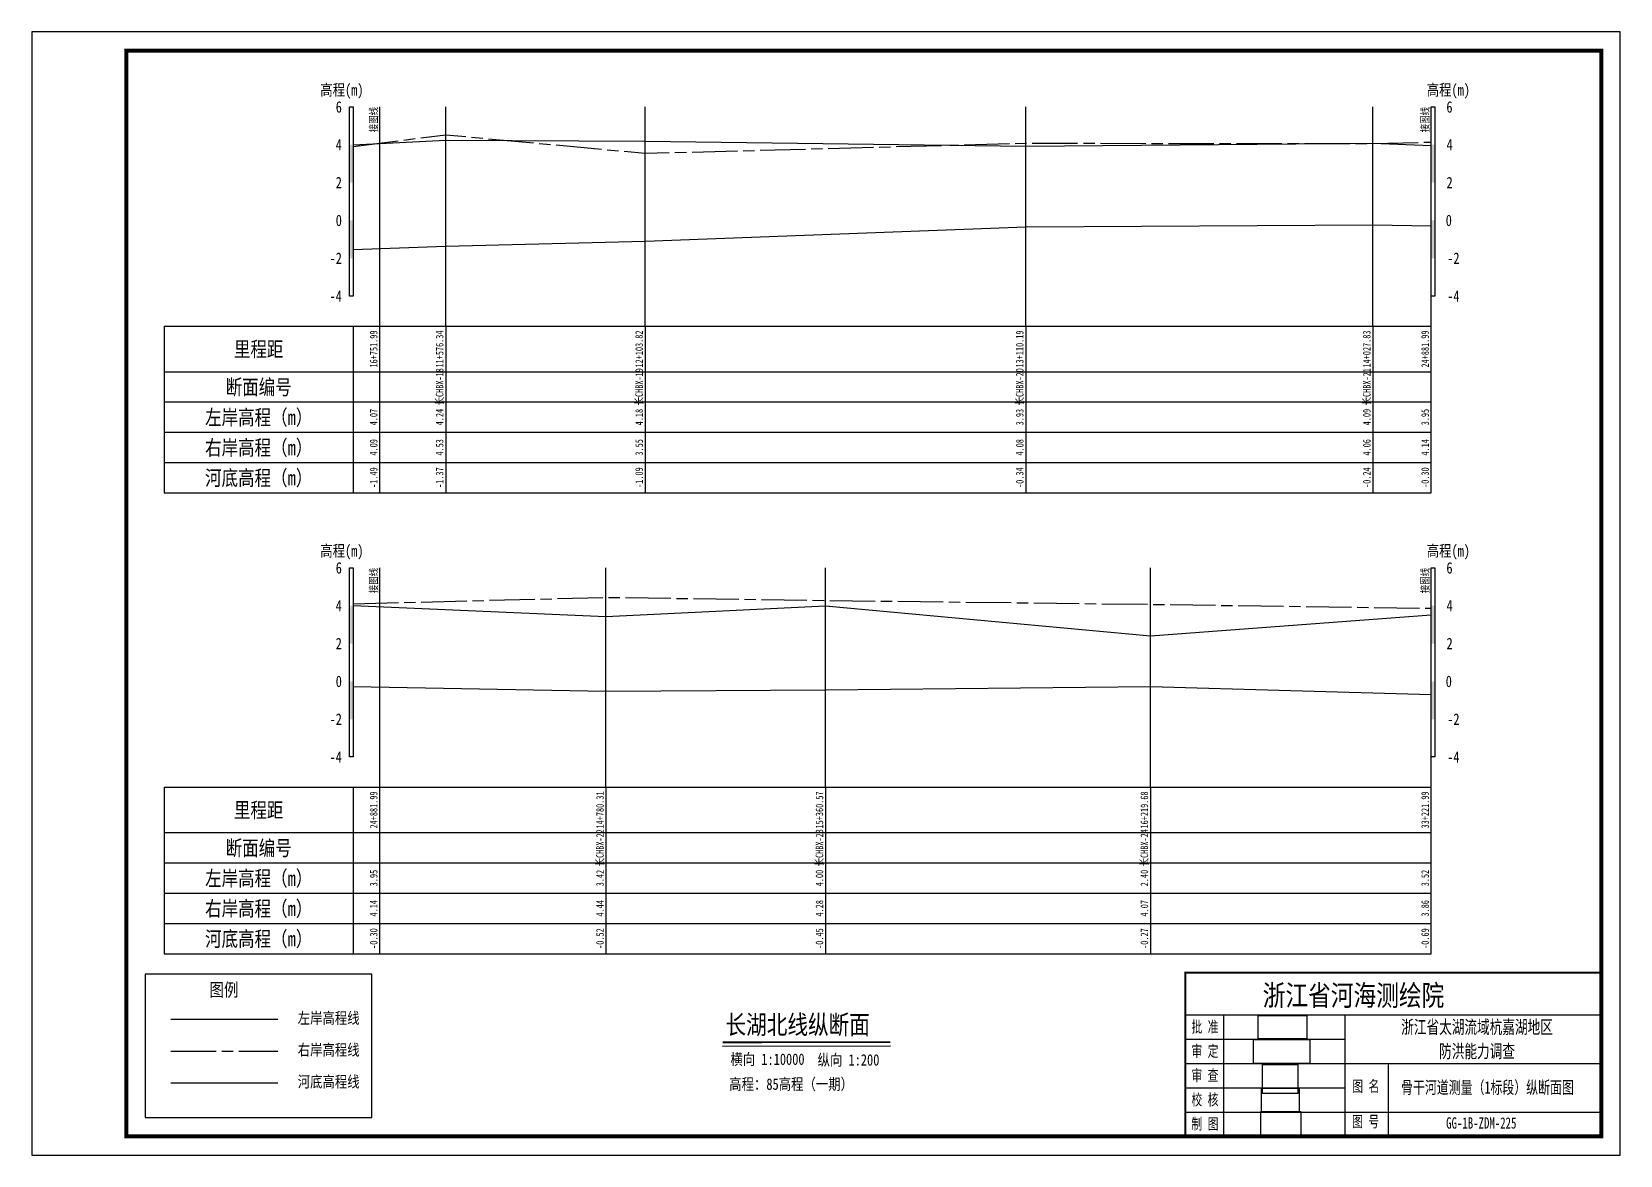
# Model space of a CAD drawing. Extents: x 529382 to 535292, y 3419700 to 3423811.
# Drawn here: x 534355.2 to 534775.2, y 3419700 to 3419997 of the extents above; entities that cross this region are included whole.
import ezdxf
from ezdxf.enums import TextEntityAlignment as Align

# ---------------------------------------------------------------- set-up
doc = ezdxf.new("R2010")
doc.units = 0
doc.header["$LTSCALE"] = 0.5
doc.linetypes.add('ACAD_ISO08W100', pattern=[36, 24, -3, 6, -3])
doc.layers.get('0').update_dxf_attribs({"linetype": 'CONTINUOUS'})
for name, color, linetype, lineweight in [('00右岸断面线', 5, 'ACAD_ISO08W100', 30), ('00左岸断面线', 6, 'CONTINUOUS', 30), ('00河底高程', 2, 'CONTINUOUS', 30), ('xxxx', 6, 'CONTINUOUS', 30)]:
    doc.layers.add(name, color=color, linetype=linetype, lineweight=lineweight)
for name, color, linetype in [('tab', 9, 'CONTINUOUS'), ('TEXT', 7, 'CONTINUOUS'), ('zdm1', 2, 'CONTINUOUS'), ('zh', 9, 'CONTINUOUS'), ('图框', 7, 'CONTINUOUS'), ('高程标尺', 3, 'CONTINUOUS')]:
    doc.layers.add(name, color=color, linetype=linetype)
doc.styles.add('HZ', font='fangsong_GB2312.ttf', dxfattribs={"width": 0.8})
doc.styles.add('tk2', font='fangsong_GB2312.ttf', dxfattribs={"width": 0.8})
picture_1 = doc.add_image_def('image1.tif', size_in_pixel=(413, 175))
picture_2 = doc.add_image_def('image2.tif', size_in_pixel=(364, 223))
picture_3 = doc.add_image_def('image3.tif', size_in_pixel=(379, 181))
picture_4 = doc.add_image_def('image4.tif', size_in_pixel=(244, 153))
picture_5 = doc.add_image_def('image5.tif', size_in_pixel=(332, 273))

# ---------------------------------------------------------------- blocks, each defined once
blk = doc.blocks.new('A$C0B9647FD')
at = {"lineweight": 100, "const_width": 0.5}
blk.add_lwpolyline([(0, 43.28), (-110, 43.28), (-110, 0), (0, 0), (0, 43.28)], dxfattribs=at)
at = {"layer": 'TEXT', "color": 0}
for p, q in [((-110, 32.08, 0), (0, 32.08, 0)), ((-99.92, 32.08, 0), (-99.92, 6.42, 0)), ((-67.83, 32.08, 0), (-67.83, 6.42, 0)), ((-110, 25.67, 0), (-67.83, 25.67, 0)), ((-110, 19.25, 0), (-67.83, 19.25, 0)), ((-67.83, 19.25, 0), (0, 19.25, 0)), ((-56.35, 19.25, 0), (-56.35, 0, 0)), ((-110, 12.83, 0), (-67.83, 12.83, 0)), ((-110, 6.42, 0), (0, 6.42, 0)), ((-99.92, 6.42, 0), (-99.92, 0, 0)), ((-67.83, 6.42, 0), (-67.83, 0, 0))]:
    blk.add_line(p, q, dxfattribs=at)
at = {"layer": 'TEXT', "color": 7, "ltscale": 8, "style": 'tk2'}
for tag, p, height, width in [('浙江省水利水电技术咨询中心', (-89.53, 34.51, 0), 5.5, 0.8), ('批准', (-108.38, 27.45, 0), 3, 0.7), ('审定', (-108.38, 21.04, 0), 3, 0.7), ('审 查', (-108.38, 14.62, 0), 3, 0.7), ('图名', (-65.84, 11.75, 0), 3, 0.7), ('校 核', (-108.38, 8.2, 0), 3, 0.7), ('制 图', (-108.38, 1.79, 0), 3, 0.7), ('图号', (-65.89, 2.42, 0), 3, 0.7)]:
    blk.add_attdef(tag, p, '', height=height, dxfattribs=dict(at, width=width))
at = {"layer": 'TEXT', "color": 0, "style": 'tk2', "width": 0.7}
for tag, height, p in [('浙江省太湖流域杭嘉湖地区', 3.5, (-32.86, 28.9, -206.67)), ('防洪能力调查', 3.5, (-32.86, 22.5, -206.67)), ('骨干河道测量（*标段）水系图', 3.3, (-30.1, 12.93, -206.67)), ('HJH-01', 3, (-31.74, 3.53, -206.67))]:
    blk.add_attdef(tag, text='', height=height, dxfattribs=at).set_placement(p, align=Align.MIDDLE_CENTER)
blk = doc.blocks.new('A$C72737839')
at = {"linetype": 'Continuous'}
blk.add_lwpolyline([(59.94, 0), (59.94, 37.85), (0, 37.85)], dxfattribs=at)
at = {"linetype": 'Continuous', "flags": 128}
for points in [[(0, 37.85), (0, 0)], [(0, 0), (59.94, 0)]]:
    blk.add_lwpolyline(points, dxfattribs=at)
at = {"layer": '00右岸断面线', "color": 5, "lineweight": 30}
blk.add_line((6.73, 17.55), (35.02, 17.55), dxfattribs=at)
at = {"layer": '00河底高程', "color": 2, "lineweight": 30}
blk.add_line((6.73, 9.13), (35.02, 9.13), dxfattribs=at)
at = {"layer": 'xxxx', "color": 6, "lineweight": 30}
blk.add_line((6.73, 25.97), (35.02, 25.97), dxfattribs=at)
at = {"layer": 'tab', "color": 0, "style": 'HZ', "width": 0.8}
blk.add_text('图例', height=3.5, dxfattribs=at).set_placement((20.83, 33.8), align=Align.MIDDLE)
at = {"layer": 'zdm1', "linetype": 'Continuous', "style": 'HZ', "width": 0.8}
for s, p in [('左岸高程线', (48.5, 26.33)), ('右岸高程线', (48.5, 17.91)), ('河底高程线', (48.5, 9.49))]:
    blk.add_text(s, height=3, dxfattribs=at).set_placement(p, align=Align.MIDDLE)

msp = doc.modelspace()

# ---------------------------------------------------------------- linework, layer by layer
at = {"layer": '00右岸断面线', "flags": 128}
for points in [[(534440.23, 3419966.67), (534464.67, 3419969.77), (534517.41, 3419964.87), (534618.05, 3419967.52), (534709.81, 3419967.42), (534725.23, 3419967.81)], [(534440.23, 3419845.78), (534507.06, 3419847.46), (534565.09, 3419846.66), (534651, 3419845.61), (534725.23, 3419844.58)]]:
    msp.add_lwpolyline(points, dxfattribs=at)
at = {"layer": '00左岸断面线', "flags": 128}
for points in [[(534440.23, 3419967.12), (534464.67, 3419968.32), (534517.41, 3419968.02), (534618.05, 3419966.77), (534709.81, 3419967.57), (534725.23, 3419966.89)], [(534440.23, 3419845.34), (534507.06, 3419842.36), (534565.09, 3419845.26), (534651, 3419837.26), (534725.23, 3419842.86)]]:
    msp.add_lwpolyline(points, dxfattribs=at)
at = {"layer": '00河底高程', "flags": 128}
for points in [[(534440.23, 3419939.44), (534464.67, 3419940.27), (534517.41, 3419941.67), (534618.05, 3419945.42), (534709.81, 3419945.92), (534725.23, 3419945.64)], [(534440.23, 3419823.91), (534507.06, 3419822.66), (534565.09, 3419823.01), (534651, 3419823.91), (534725.23, 3419821.8)]]:
    msp.add_lwpolyline(points, dxfattribs=at)
at = {"layer": 'tab'}
for p, q in [((534390.23, 3419919.12), (534725.23, 3419919.12)), ((534390.23, 3419919.12), (534390.23, 3419875.12)), ((534440.23, 3419919.12), (534440.23, 3419875.12)), ((534447.23, 3419875.12), (534447.23, 3419919.12)), ((534464.67, 3419919.12), (534464.67, 3419875.12)), ((534517.41, 3419919.12), (534517.41, 3419875.12)), ((534618.05, 3419919.12), (534618.05, 3419875.12)), ((534709.81, 3419919.12), (534709.81, 3419875.12)), ((534725.23, 3419875.12), (534725.23, 3419919.12)), ((534390.23, 3419907.12), (534725.23, 3419907.12)), ((534390.23, 3419899.12), (534725.23, 3419899.12)), ((534390.23, 3419891.12), (534725.23, 3419891.12)), ((534390.23, 3419883.12), (534725.23, 3419883.12)), ((534390.23, 3419875.12), (534725.23, 3419875.12)), ((534390.23, 3419797.26), (534725.23, 3419797.26)), ((534390.23, 3419797.26), (534390.23, 3419753.26)), ((534440.23, 3419797.26), (534440.23, 3419753.26)), ((534447.23, 3419753.26), (534447.23, 3419797.26)), ((534507.06, 3419797.26), (534507.06, 3419753.26)), ((534565.09, 3419797.26), (534565.09, 3419753.26)), ((534651, 3419797.26), (534651, 3419753.26)), ((534725.23, 3419753.26), (534725.23, 3419797.26)), ((534390.23, 3419785.26), (534725.23, 3419785.26)), ((534390.23, 3419777.26), (534725.23, 3419777.26)), ((534390.23, 3419769.26), (534725.23, 3419769.26)), ((534390.23, 3419761.26), (534725.23, 3419761.26)), ((534390.23, 3419753.26), (534725.23, 3419753.26))]:
    msp.add_line(p, q, dxfattribs=at)
at = {"layer": 'zh'}
for p, q in [((534447.23, 3419919.12), (534447.23, 3419977.12)), ((534725.23, 3419919.12), (534725.23, 3419977.12)), ((534447.23, 3419797.26), (534447.23, 3419855.26)), ((534725.23, 3419797.26), (534725.23, 3419855.26))]:
    msp.add_line(p, q, dxfattribs=at)
at = {"layer": 'zh', "color": 6}
for p, q in [((534464.67, 3419919.12), (534464.67, 3419977.12)), ((534517.41, 3419919.12), (534517.41, 3419977.12)), ((534618.05, 3419919.12), (534618.05, 3419977.12)), ((534709.81, 3419919.12), (534709.81, 3419977.12)), ((534507.06, 3419797.26), (534507.06, 3419855.26)), ((534565.09, 3419797.26), (534565.09, 3419855.26)), ((534651, 3419797.26), (534651, 3419855.26))]:
    msp.add_line(p, q, dxfattribs=at)
at = {"layer": '图框', "flags": 128}
msp.add_lwpolyline([(534355.23, 3419699.98), (534775.23, 3419699.98), (534775.23, 3419996.98), (534355.23, 3419996.98)], close=True, dxfattribs=at)
at = {"layer": '图框', "const_width": 1, "flags": 128}
msp.add_lwpolyline([(534380.23, 3419704.98), (534770.23, 3419704.98), (534770.23, 3419991.98), (534380.23, 3419991.98)], close=True, dxfattribs=at)
at = {"layer": '图框', "color": 0, "const_width": 0.5, "flags": 128}
msp.add_lwpolyline([(534537.87, 3419729.85), (534582.25, 3419729.88)], dxfattribs=at)
at = {"layer": '图框', "color": 0, "flags": 128}
msp.add_lwpolyline([(534537.87, 3419728.85), (534582.25, 3419728.88)], dxfattribs=at)
at = {"layer": '高程标尺', "flags": 128}
for points in [[(534439.23, 3419927.12), (534439.23, 3419977.12), (534440.23, 3419977.12), (534440.23, 3419927.12)], [(534725.23, 3419927.12), (534725.23, 3419977.12), (534726.23, 3419977.12), (534726.23, 3419927.12)], [(534439.23, 3419805.26), (534439.23, 3419855.26), (534440.23, 3419855.26), (534440.23, 3419805.26)], [(534725.23, 3419805.26), (534725.23, 3419855.26), (534726.23, 3419855.26), (534726.23, 3419805.26)]]:
    msp.add_lwpolyline(points, close=True, dxfattribs=at)
at = {"layer": '高程标尺'}
for points in [[(534439.23, 3419957.12), (534440.23, 3419957.12), (534439.23, 3419967.12), (534440.23, 3419967.12)], [(534725.23, 3419957.12), (534726.23, 3419957.12), (534725.23, 3419967.12), (534726.23, 3419967.12)], [(534439.23, 3419937.12), (534440.23, 3419937.12), (534439.23, 3419947.12), (534440.23, 3419947.12)], [(534725.23, 3419937.12), (534726.23, 3419937.12), (534725.23, 3419947.12), (534726.23, 3419947.12)], [(534439.23, 3419835.26), (534440.23, 3419835.26), (534439.23, 3419845.26), (534440.23, 3419845.26)], [(534725.23, 3419835.26), (534726.23, 3419835.26), (534725.23, 3419845.26), (534726.23, 3419845.26)], [(534439.23, 3419815.26), (534440.23, 3419815.26), (534439.23, 3419825.26), (534440.23, 3419825.26)], [(534725.23, 3419815.26), (534726.23, 3419815.26), (534725.23, 3419825.26), (534726.23, 3419825.26)]]:
    msp.add_solid(points, dxfattribs=at)

# ---------------------------------------------------------------- block references
at = {"layer": '图框', "linetype": 'Continuous'}
msp.add_blockref('A$C72737839', (534385.23, 3419709.98), dxfattribs=at)
msp.add_blockref('A$C0B9647FD', (534770.23, 3419704.98), dxfattribs=at).add_auto_attribs({'图号': '图 号', '图名': '图 名', '批准': '批 准', '校 核': '校 核', '审 查': '审 查', '审定': '审 定', '制 图': '制 图', '浙江省水利水电技术咨询中心': '浙江省河海测绘院', 'HJH-01': 'GG-1B-ZDM-225', '骨干河道测量（*标段）水系图': '骨干河道测量（1标段）纵断面图', '浙江省太湖流域杭嘉湖地区': '浙江省太湖流域杭嘉湖地区', '防洪能力调查': '防洪能力调查'})

# ---------------------------------------------------------------- texts
at = {"layer": 'tab', "color": 3, "style": 'HZ', "width": 0.8}
for s, p in [('16+751.99', (534447.23, 3419913.12)), ('11+576.34', (534464.67, 3419913.12)), ('12+103.82', (534517.41, 3419913.12)), ('13+110.19', (534618.05, 3419913.12)), ('14+027.83', (534709.81, 3419913.12)), ('24+881.99', (534725.23, 3419913.12)), ('长CHBX-18', (534464.67, 3419903.12)), ('长CHBX-19', (534517.41, 3419903.12)), ('长CHBX-20', (534618.05, 3419903.12)), ('长CHBX-21', (534709.81, 3419903.12)), ('4.07', (534447.23, 3419895.12)), ('4.24', (534464.67, 3419895.12)), ('4.18', (534517.41, 3419895.12)), ('3.93', (534618.05, 3419895.12)), ('4.09', (534709.81, 3419895.12)), ('3.95', (534725.23, 3419895.12)), ('4.09', (534447.23, 3419887.12)), ('4.53', (534464.67, 3419887.12)), ('3.55', (534517.41, 3419887.12)), ('4.08', (534618.05, 3419887.12)), ('4.06', (534709.81, 3419887.12)), ('4.14', (534725.23, 3419887.12)), ('-1.49', (534447.23, 3419879.12)), ('-1.37', (534464.67, 3419879.12)), ('-1.09', (534517.41, 3419879.12)), ('-0.34', (534618.05, 3419879.12)), ('-0.24', (534709.81, 3419879.12)), ('-0.30', (534725.23, 3419879.12)), ('24+881.99', (534447.23, 3419791.26)), ('14+780.31', (534507.06, 3419791.26)), ('15+360.57', (534565.09, 3419791.26)), ('16+219.68', (534651, 3419791.26)), ('33+221.99', (534725.23, 3419791.26)), ('长CHBX-22', (534507.06, 3419781.26)), ('长CHBX-23', (534565.09, 3419781.26)), ('长CHBX-24', (534651, 3419781.26)), ('3.95', (534447.23, 3419773.26)), ('3.42', (534507.06, 3419773.26)), ('4.00', (534565.09, 3419773.26)), ('2.40', (534651, 3419773.26)), ('3.52', (534725.23, 3419773.26)), ('4.14', (534447.23, 3419765.26)), ('4.44', (534507.06, 3419765.26)), ('4.28', (534565.09, 3419765.26)), ('4.07', (534651, 3419765.26)), ('3.86', (534725.23, 3419765.26)), ('-0.30', (534447.23, 3419757.26)), ('-0.52', (534507.06, 3419757.26)), ('-0.45', (534565.09, 3419757.26)), ('-0.27', (534651, 3419757.26)), ('-0.69', (534725.23, 3419757.26))]:
    msp.add_text(s, height=2, rotation=90, dxfattribs=at).set_placement(p, align=Align.BOTTOM_CENTER)
for s, p in [('里程距', (534415.23, 3419913.12)), ('断面编号', (534415.23, 3419903.12)), ('左岸高程（m）', (534415.23, 3419895.12)), ('右岸高程（m）', (534415.23, 3419887.12)), ('河底高程（m）', (534415.23, 3419879.12)), ('里程距', (534415.23, 3419791.26)), ('断面编号', (534415.23, 3419781.26)), ('左岸高程（m）', (534415.23, 3419773.26)), ('右岸高程（m）', (534415.23, 3419765.26)), ('河底高程（m）', (534415.23, 3419757.26))]:
    msp.add_text(s, height=3.999, dxfattribs=at).set_placement(p, align=Align.MIDDLE)
at = {"layer": 'zh', "color": 3, "style": 'HZ', "width": 0.8}
for p in [(534447.23, 3419977.12), (534725.23, 3419977.12), (534447.23, 3419855.26), (534725.23, 3419855.26)]:
    msp.add_text('接图线', height=2, rotation=90, dxfattribs=at).set_placement(p, align=Align.BOTTOM_RIGHT)
at = {"layer": '图框', "color": 0, "style": 'HZ', "width": 0.8}
msp.add_text('长湖北线纵断面', height=5, dxfattribs=at).set_placement((534557.75, 3419734.58), align=Align.MIDDLE)
for s, p in [('横向 1:10000', (534539.95, 3419723.87)), ('纵向 1:200', (534563, 3419723.69)), ('高程：85高程（一期）', (534539.64, 3419717.28))]:
    msp.add_text(s, height=3, dxfattribs=at).set_placement(p)
at = {"layer": '高程标尺', "style": 'HZ', "width": 0.8}
for p in [(534437.23, 3419980.12), (534729.79, 3419980.12), (534437.23, 3419858.26), (534729.79, 3419858.26)]:
    msp.add_text('高程(m)', height=3, dxfattribs=at).set_placement(p, align=Align.CENTER)
for s, p in [('6', (534437.23, 3419977.12)), ('6', (534730.9, 3419977.12)), ('4', (534437.23, 3419967.12)), ('4', (534730.94, 3419967.12)), ('2', (534437.23, 3419957.12)), ('2', (534730.93, 3419957.12)), ('0', (534437.23, 3419947.12)), ('0', (534730.72, 3419947.12)), ('-2', (534437.23, 3419937.12)), ('-2', (534732.75, 3419937.12)), ('-4', (534437.23, 3419927.12)), ('-4', (534732.75, 3419927.12)), ('6', (534437.23, 3419855.26)), ('6', (534730.9, 3419855.26)), ('4', (534437.23, 3419845.26)), ('4', (534730.94, 3419845.26)), ('2', (534437.23, 3419835.26)), ('2', (534730.93, 3419835.26)), ('0', (534437.23, 3419825.26)), ('0', (534730.72, 3419825.26)), ('-2', (534437.23, 3419815.26)), ('-2', (534732.75, 3419815.26)), ('-4', (534437.23, 3419805.26)), ('-4', (534732.75, 3419805.26))]:
    msp.add_text(s, height=3, dxfattribs=at).set_placement(p, align=Align.MIDDLE_RIGHT)

# ---------------------------------------------------------------- pictures from other files: only their frames are drawn
at = {"linetype": 'Continuous'}
image = msp.add_image(picture_3, insert=(534679.54, 3419730.78), size_in_units=(12.82, 6.12), dxfattribs=at)
image.dxf.flags = 15
image = msp.add_image(picture_1, insert=(534678.24, 3419724.23, 0), size_in_units=(14.89, 6.31), dxfattribs=at)
image.dxf.flags = 15
image = msp.add_image(picture_5, insert=(534680.64, 3419716.3), size_in_units=(9.33, 7.67), dxfattribs=at)
image.dxf.flags = 15
image = msp.add_image(picture_4, insert=(534680.35, 3419711.43), size_in_units=(10.01, 6.28), dxfattribs=at)
image.dxf.flags = 15
image = msp.add_image(picture_2, insert=(534680.16, 3419704.99), size_in_units=(10.62, 6.51), dxfattribs=at)
image.dxf.flags = 15

doc.saveas('drawing.dxf')
